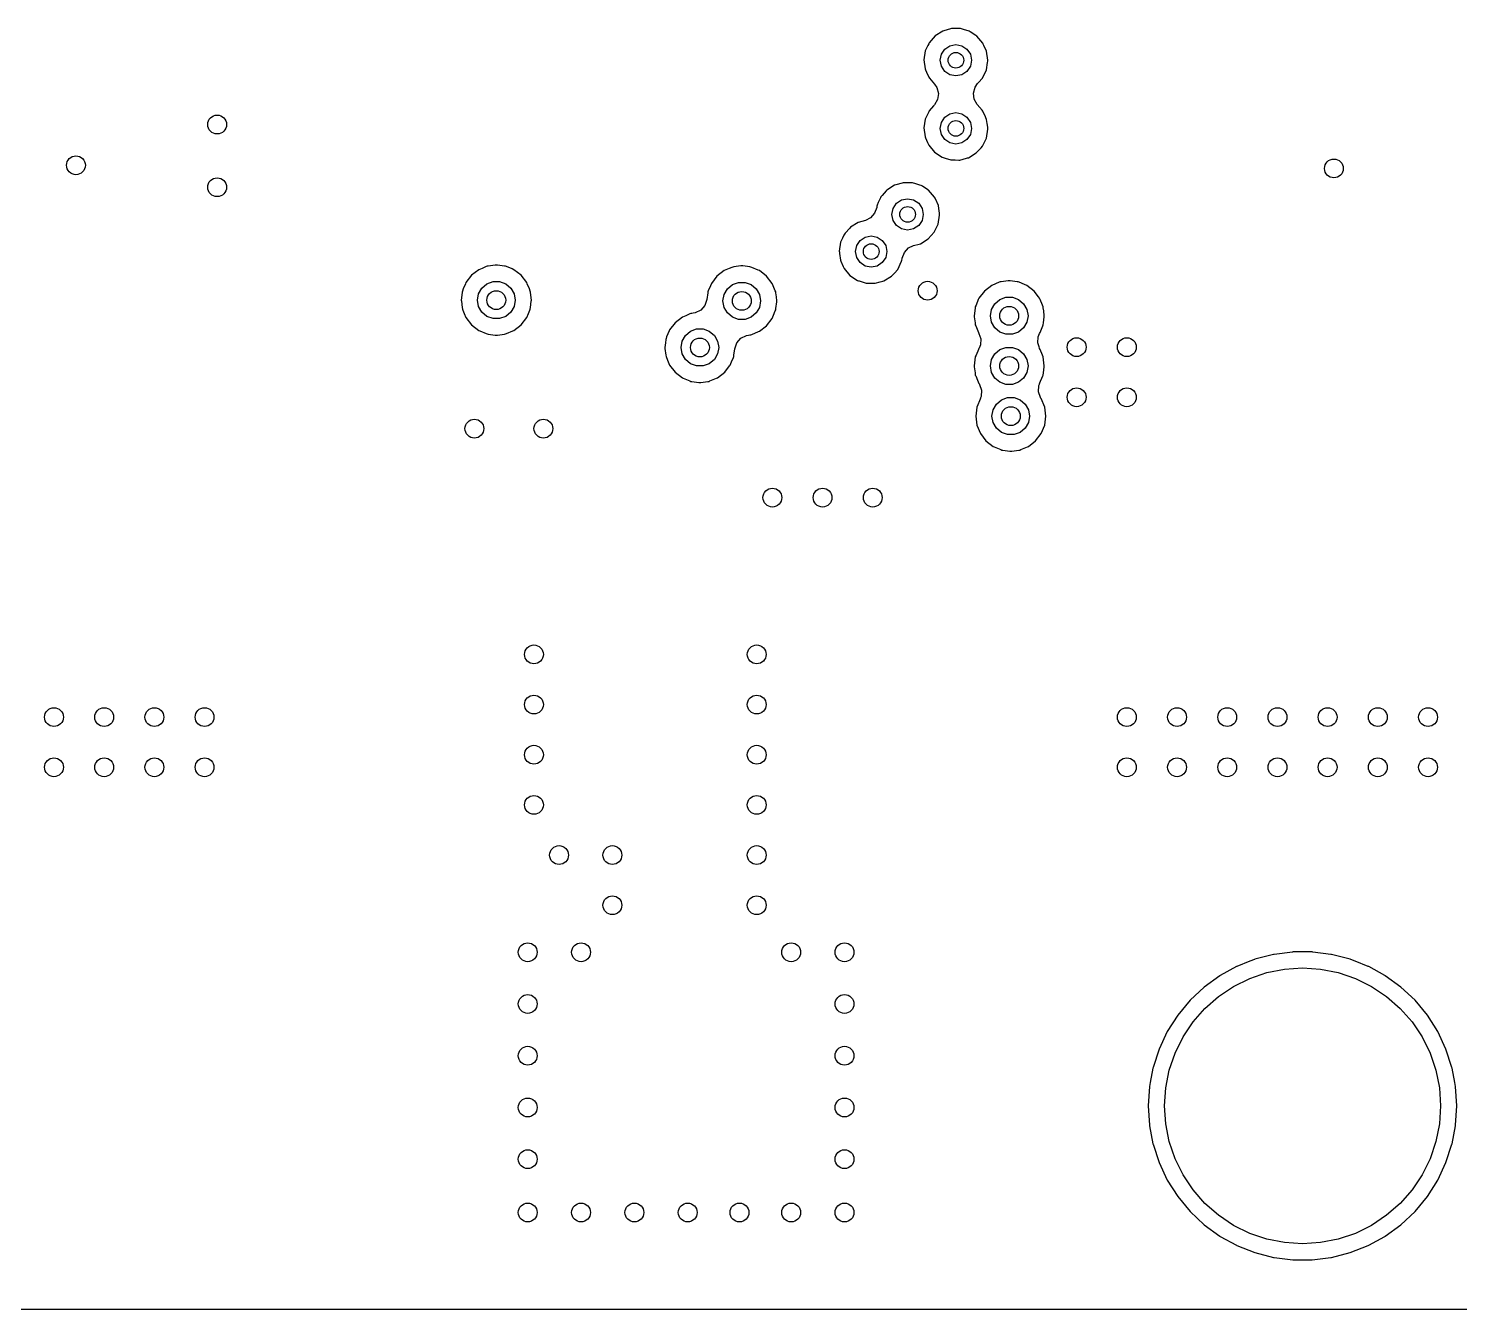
# Model space of a CAD drawing. Extents: x 0.99 to 4.24, y -7.27 to -4.02.
# Drawn here: x 2.626 to 3.524, y -7.273 to -6.469 of the extents above; entities that cross this region are included whole.
import ezdxf

# ---------------------------------------------------------------- set-up
doc = ezdxf.new("R2010")
doc.units = 0
doc.header["$MEASUREMENT"] = 0
doc.layers.add('BLACK', color=7, linetype='CONTINUOUS')

msp = doc.modelspace()

# ---------------------------------------------------------------- linework, layer by layer
at = {"layer": 'BLACK', "linetype": 'CONTINUOUS'}
for p, q in [((3.19948, -6.47086), (3.19467, -6.47389)), ((3.20017, -6.47066), (3.19948, -6.47086)), ((3.20427, -6.46949), (3.20017, -6.47066)), ((3.20017, -6.47066), (3.20017, -6.47066)), ((3.20495, -6.46929), (3.20427, -6.46949)), ((3.20427, -6.46949), (3.20427, -6.46949)), ((3.20566, -6.4693), (3.20495, -6.46929)), ((3.20717, -6.46931), (3.20566, -6.4693)), ((3.21064, -6.46933), (3.20717, -6.46931)), ((3.21303, -6.47004), (3.21064, -6.46933)), ((3.21541, -6.47075), (3.21303, -6.47004)), ((3.21609, -6.47096), (3.21541, -6.47075)), ((3.21541, -6.47075), (3.21541, -6.47075)), ((3.21669, -6.47134), (3.21609, -6.47096)), ((3.22027, -6.47367), (3.21669, -6.47134)), ((3.19005, -6.47997), (3.18849, -6.48331)), ((3.1906, -6.4788), (3.19005, -6.47997)), ((3.19091, -6.47816), (3.1906, -6.4788)), ((3.1906, -6.4788), (3.1906, -6.4788)), ((3.19467, -6.47389), (3.19091, -6.47816)), ((3.19858, -6.48541), (3.20072, -6.48221)), ((3.20072, -6.48221), (3.20391, -6.48008)), ((3.20391, -6.48008), (3.20768, -6.47933)), ((3.20768, -6.47933), (3.21144, -6.48008)), ((3.21144, -6.48008), (3.21464, -6.48221)), ((3.21464, -6.48221), (3.21677, -6.48541)), ((3.22087, -6.47405), (3.22027, -6.47367)), ((3.22027, -6.47367), (3.22027, -6.47367)), ((3.22458, -6.47836), (3.22087, -6.47405)), ((3.22488, -6.47901), (3.22458, -6.47836)), ((3.22531, -6.47997), (3.22488, -6.47901)), ((3.22488, -6.47901), (3.22488, -6.47901)), ((3.22694, -6.48354), (3.22531, -6.47997)), ((3.18849, -6.48331), (3.18761, -6.48893)), ((3.18761, -6.48893), (3.18835, -6.49457)), ((3.19783, -6.48917), (3.19858, -6.48541)), ((3.19858, -6.49294), (3.19783, -6.48917)), ((3.21677, -6.48541), (3.21752, -6.48917)), ((3.21752, -6.48917), (3.21677, -6.49294)), ((3.22679, -6.49527), (3.22757, -6.49064)), ((3.22774, -6.48917), (3.22694, -6.48354)), ((3.22757, -6.49064), (3.22774, -6.48966)), ((3.22774, -6.48966), (3.22774, -6.48917)), ((3.18835, -6.49457), (3.18864, -6.49522)), ((3.18864, -6.49522), (3.18864, -6.49522)), ((3.18864, -6.49522), (3.18927, -6.49666)), ((3.18927, -6.49666), (3.19064, -6.49978)), ((3.19064, -6.49978), (3.1911, -6.50032)), ((3.20072, -6.49613), (3.19858, -6.49294)), ((3.20391, -6.49827), (3.20072, -6.49613)), ((3.20768, -6.49902), (3.20391, -6.49827)), ((3.21144, -6.49827), (3.20768, -6.49902)), ((3.21464, -6.49613), (3.21144, -6.49827)), ((3.21677, -6.49294), (3.21464, -6.49613)), ((3.22431, -6.50039), (3.22679, -6.49527)), ((3.1911, -6.50032), (3.1911, -6.50032)), ((3.1911, -6.50032), (3.1943, -6.50413)), ((3.1943, -6.50413), (3.19418, -6.50424)), ((3.19418, -6.50424), (3.1957, -6.50627)), ((3.1957, -6.50627), (3.19667, -6.51003)), ((3.21866, -6.50977), (3.2197, -6.50602)), ((3.2197, -6.50602), (3.22121, -6.50382)), ((3.22121, -6.50382), (3.22178, -6.50319)), ((3.22178, -6.50319), (3.22431, -6.50039)), ((3.19365, -6.51779), (3.19091, -6.5209)), ((3.19419, -6.51718), (3.19365, -6.51779)), ((3.19613, -6.51388), (3.19419, -6.51718)), ((3.19667, -6.51003), (3.19613, -6.51388)), ((3.21914, -6.51362), (3.21866, -6.50977)), ((3.22105, -6.51701), (3.21914, -6.51362)), ((3.22412, -6.52057), (3.22105, -6.51701)), ((3.18849, -6.52605), (3.18761, -6.53167)), ((3.18925, -6.52444), (3.18849, -6.52605)), ((3.1906, -6.52154), (3.18925, -6.52444)), ((3.19091, -6.5209), (3.1906, -6.52154)), ((3.1906, -6.52154), (3.1906, -6.52154)), ((3.19858, -6.52815), (3.20072, -6.52496)), ((3.20072, -6.52496), (3.20391, -6.52282)), ((3.20391, -6.52282), (3.20768, -6.52207)), ((3.20768, -6.52207), (3.21144, -6.52282)), ((3.21144, -6.52282), (3.21464, -6.52496)), ((3.21464, -6.52496), (3.21677, -6.52815)), ((3.22458, -6.52111), (3.22412, -6.52057)), ((3.22412, -6.52057), (3.22412, -6.52057)), ((3.22488, -6.52175), (3.22458, -6.52111)), ((3.22576, -6.5237), (3.22488, -6.52175)), ((3.22488, -6.52175), (3.22488, -6.52175)), ((3.22694, -6.52629), (3.22576, -6.5237)), ((3.22732, -6.52894), (3.22694, -6.52629)), ((3.18761, -6.53167), (3.18835, -6.53731)), ((3.19783, -6.53192), (3.19858, -6.52815)), ((3.19858, -6.53568), (3.19783, -6.53192)), ((3.20072, -6.53888), (3.19858, -6.53568)), ((3.21677, -6.53568), (3.21464, -6.53888)), ((3.21677, -6.52815), (3.21752, -6.53192)), ((3.21752, -6.53192), (3.21677, -6.53568)), ((3.22679, -6.53802), (3.22774, -6.53241)), ((3.22764, -6.53117), (3.22732, -6.52894)), ((3.22774, -6.53192), (3.22764, -6.53117)), ((3.22774, -6.53241), (3.22774, -6.53192)), ((3.18835, -6.53731), (3.18864, -6.53796)), ((3.18864, -6.53796), (3.18864, -6.53796)), ((3.18864, -6.53796), (3.18991, -6.54085)), ((3.18991, -6.54085), (3.19064, -6.54252)), ((3.19064, -6.54252), (3.1943, -6.54688)), ((3.20391, -6.54101), (3.20072, -6.53888)), ((3.20768, -6.54176), (3.20391, -6.54101)), ((3.21144, -6.54101), (3.20768, -6.54176)), ((3.21464, -6.53888), (3.21144, -6.54101)), ((3.22124, -6.54653), (3.22349, -6.54405)), ((3.22349, -6.54405), (3.22431, -6.54314)), ((3.22431, -6.54314), (3.22679, -6.53802)), ((3.1943, -6.54688), (3.19904, -6.55003)), ((3.19904, -6.55003), (3.19972, -6.55024)), ((3.19972, -6.55024), (3.19972, -6.55024)), ((3.19972, -6.55024), (3.20095, -6.55063)), ((3.20095, -6.55063), (3.20447, -6.55173)), ((3.20447, -6.55173), (3.20717, -6.55178)), ((3.20717, -6.55178), (3.20945, -6.55182)), ((3.20945, -6.55182), (3.20945, -6.55182)), ((3.20945, -6.55182), (3.21016, -6.55183)), ((3.21016, -6.55183), (3.21423, -6.55072)), ((3.21423, -6.55072), (3.21496, -6.55052)), ((3.21496, -6.55052), (3.21565, -6.55033)), ((3.21496, -6.55052), (3.21496, -6.55052)), ((3.21565, -6.55033), (3.22049, -6.54736)), ((3.22049, -6.54736), (3.22124, -6.54653)), ((3.16392, -6.57118), (3.16144, -6.574)), ((3.16439, -6.57065), (3.16392, -6.57118)), ((3.16921, -6.56761), (3.16439, -6.57065)), ((3.16989, -6.56742), (3.16921, -6.56761)), ((3.17399, -6.56625), (3.16989, -6.56742)), ((3.16989, -6.56742), (3.16989, -6.56742)), ((3.17468, -6.56605), (3.17399, -6.56625)), ((3.17399, -6.56625), (3.17399, -6.56625)), ((3.17539, -6.56605), (3.17468, -6.56605)), ((3.1769, -6.56606), (3.17539, -6.56605)), ((3.18037, -6.56609), (3.1769, -6.56606)), ((3.18264, -6.56676), (3.18037, -6.56609)), ((3.18514, -6.56751), (3.18264, -6.56676)), ((3.18582, -6.56772), (3.18514, -6.56751)), ((3.18514, -6.56751), (3.18514, -6.56751)), ((3.18671, -6.5683), (3.18582, -6.56772)), ((3.19, -6.57042), (3.18671, -6.5683)), ((3.19059, -6.57081), (3.19, -6.57042)), ((3.19, -6.57042), (3.19, -6.57042)), ((3.19431, -6.57512), (3.19059, -6.57081)), ((3.1581, -6.58077), (3.15797, -6.58162)), ((3.15821, -6.58006), (3.1581, -6.58077)), ((3.15898, -6.57842), (3.15821, -6.58006)), ((3.16033, -6.57556), (3.15898, -6.57842)), ((3.16063, -6.57491), (3.16033, -6.57556)), ((3.16033, -6.57556), (3.16033, -6.57556)), ((3.16144, -6.574), (3.16063, -6.57491)), ((3.16831, -6.58216), (3.17044, -6.57897)), ((3.17044, -6.57897), (3.17363, -6.57684)), ((3.17363, -6.57684), (3.1774, -6.57609)), ((3.1774, -6.57609), (3.18117, -6.57684)), ((3.18117, -6.57684), (3.18436, -6.57897)), ((3.18436, -6.57897), (3.18649, -6.58216)), ((3.1946, -6.57577), (3.19431, -6.57512)), ((3.19481, -6.57624), (3.1946, -6.57577)), ((3.1946, -6.57577), (3.1946, -6.57577)), ((3.19666, -6.5803), (3.19481, -6.57624)), ((3.19695, -6.5823), (3.19666, -6.5803)), ((3.15086, -6.58967), (3.14633, -6.59096)), ((3.154, -6.58813), (3.15086, -6.58967)), ((3.15663, -6.58527), (3.154, -6.58813)), ((3.15797, -6.58162), (3.15663, -6.58527)), ((3.16756, -6.58593), (3.16831, -6.58216)), ((3.16831, -6.5897), (3.16756, -6.58593)), ((3.17044, -6.59289), (3.16831, -6.5897)), ((3.18649, -6.5897), (3.18436, -6.59289)), ((3.18649, -6.58216), (3.18724, -6.58593)), ((3.18724, -6.58593), (3.18649, -6.5897)), ((3.19652, -6.59203), (3.19746, -6.58642)), ((3.19737, -6.58527), (3.19695, -6.5823)), ((3.19747, -6.58593), (3.19737, -6.58527)), ((3.19746, -6.58642), (3.19747, -6.58593)), ((3.13745, -6.59891), (3.13654, -6.60084)), ((3.13776, -6.59826), (3.13745, -6.5989)), ((3.13745, -6.5989), (3.13745, -6.59891)), ((3.13825, -6.5977), (3.13776, -6.59826)), ((3.14105, -6.59453), (3.13825, -6.5977)), ((3.14152, -6.594), (3.14105, -6.59453)), ((3.14633, -6.59096), (3.14152, -6.594)), ((3.17363, -6.59502), (3.17044, -6.59289)), ((3.1774, -6.59577), (3.17363, -6.59502)), ((3.18117, -6.59502), (3.1774, -6.59577)), ((3.18436, -6.59289), (3.18117, -6.59502)), ((3.19022, -6.60137), (3.19404, -6.59715)), ((3.19404, -6.59715), (3.19652, -6.59203)), ((3.13534, -6.60341), (3.13446, -6.60903)), ((3.13654, -6.60084), (3.13534, -6.60341)), ((3.14469, -6.60928), (3.14543, -6.60551)), ((3.14543, -6.60551), (3.14757, -6.60232)), ((3.14757, -6.60232), (3.15076, -6.60019)), ((3.15076, -6.60019), (3.15453, -6.59944)), ((3.15453, -6.59944), (3.15829, -6.60019)), ((3.15829, -6.60019), (3.16149, -6.60232)), ((3.16149, -6.60232), (3.16362, -6.60551)), ((3.16362, -6.60551), (3.16437, -6.60928)), ((3.17535, -6.60982), (3.17801, -6.60699)), ((3.17801, -6.60699), (3.18117, -6.60549)), ((3.18117, -6.60549), (3.18468, -6.60453)), ((3.18468, -6.60453), (3.18537, -6.60435)), ((3.18468, -6.60453), (3.18468, -6.60453)), ((3.18537, -6.60435), (3.19022, -6.60137)), ((3.13446, -6.60903), (3.13455, -6.60974)), ((3.13455, -6.60974), (3.13455, -6.60974)), ((3.13455, -6.60974), (3.13465, -6.61046)), ((3.13465, -6.61046), (3.1352, -6.61468)), ((3.1352, -6.61468), (3.13549, -6.61533)), ((3.13549, -6.61533), (3.13549, -6.61533)), ((3.13549, -6.61533), (3.13698, -6.61873)), ((3.14543, -6.61305), (3.14469, -6.60928)), ((3.14757, -6.61624), (3.14543, -6.61305)), ((3.15076, -6.61837), (3.14757, -6.61624)), ((3.16149, -6.61624), (3.15829, -6.61837)), ((3.16362, -6.61305), (3.16149, -6.61624)), ((3.16437, -6.60928), (3.16362, -6.61305)), ((3.17116, -6.6205), (3.17364, -6.61538)), ((3.17364, -6.61538), (3.17376, -6.61468)), ((3.17376, -6.61468), (3.17389, -6.61393)), ((3.17376, -6.61468), (3.17376, -6.61468)), ((3.17389, -6.61393), (3.17397, -6.61345)), ((3.17397, -6.61345), (3.17535, -6.60982)), ((2.90372, -6.62419), (2.90022, -6.62875)), ((2.90828, -6.62069), (2.90372, -6.62419)), ((2.91036, -6.61983), (2.90828, -6.62069)), ((2.91299, -6.61874), (2.91036, -6.61983)), ((2.91359, -6.61849), (2.91299, -6.61874)), ((2.91299, -6.61874), (2.91299, -6.61874)), ((2.91424, -6.61841), (2.91359, -6.61849)), ((2.91864, -6.61783), (2.91424, -6.61841)), ((2.91424, -6.61841), (2.91424, -6.61841)), ((2.91929, -6.61774), (2.91864, -6.61783)), ((2.91994, -6.61783), (2.91929, -6.61774)), ((2.92434, -6.61841), (2.91994, -6.61783)), ((2.92499, -6.61849), (2.92434, -6.61841)), ((2.92434, -6.61841), (2.92434, -6.61841)), ((2.92559, -6.61874), (2.92499, -6.61849)), ((2.92915, -6.62022), (2.92559, -6.61874)), ((2.92559, -6.61874), (2.92559, -6.61874)), ((2.9303, -6.62069), (2.92915, -6.62022)), ((2.93486, -6.62419), (2.9303, -6.62069)), ((2.93836, -6.62875), (2.93486, -6.62419)), ((3.05776, -6.62469), (3.05426, -6.62925)), ((3.06232, -6.62119), (3.05776, -6.62469)), ((3.0653, -6.61995), (3.06232, -6.62119)), ((3.06702, -6.61924), (3.0653, -6.61995)), ((3.06763, -6.61899), (3.06702, -6.61924)), ((3.06702, -6.61924), (3.06702, -6.61924)), ((3.06827, -6.6189), (3.06763, -6.61899)), ((3.06828, -6.6189), (3.06827, -6.6189)), ((3.07268, -6.61832), (3.06828, -6.6189)), ((3.07333, -6.61824), (3.07268, -6.61832)), ((3.07397, -6.61832), (3.07333, -6.61824)), ((3.07838, -6.6189), (3.07397, -6.61832)), ((3.07903, -6.61899), (3.07838, -6.6189)), ((3.07838, -6.6189), (3.07838, -6.6189)), ((3.07963, -6.61924), (3.07903, -6.61899)), ((3.08361, -6.62089), (3.07963, -6.61924)), ((3.07963, -6.61924), (3.07963, -6.61924)), ((3.08434, -6.62119), (3.08361, -6.62089)), ((3.0889, -6.62469), (3.08434, -6.62119)), ((3.0924, -6.62925), (3.0889, -6.62469)), ((3.13698, -6.61873), (3.13749, -6.61988)), ((3.13749, -6.61988), (3.14115, -6.62424)), ((3.14115, -6.62424), (3.14589, -6.62739)), ((3.15453, -6.61912), (3.15076, -6.61837)), ((3.15829, -6.61837), (3.15453, -6.61912)), ((3.1625, -6.6277), (3.16735, -6.62472)), ((3.16735, -6.62472), (3.16785, -6.62417)), ((3.16785, -6.62417), (3.16913, -6.62274)), ((3.16913, -6.62274), (3.17116, -6.6205)), ((2.89794, -6.63471), (2.89745, -6.63838)), ((2.89802, -6.63406), (2.89794, -6.63471)), ((2.89794, -6.63471), (2.89794, -6.63471)), ((2.89856, -6.63278), (2.89802, -6.63406)), ((2.89987, -6.62961), (2.89856, -6.63278)), ((2.90022, -6.62875), (2.89987, -6.62961)), ((2.90819, -6.63572), (2.91024, -6.63217)), ((2.91024, -6.63217), (2.91339, -6.62954)), ((2.91339, -6.62954), (2.91724, -6.62813)), ((2.91724, -6.62813), (2.92134, -6.62813)), ((2.92134, -6.62813), (2.9252, -6.62954)), ((2.9252, -6.62954), (2.92834, -6.63217)), ((2.92834, -6.63217), (2.93039, -6.63572)), ((2.93872, -6.62961), (2.93836, -6.62875)), ((2.94003, -6.63278), (2.93872, -6.62961)), ((2.94056, -6.63406), (2.94003, -6.63278)), ((2.94065, -6.63471), (2.94056, -6.63406)), ((2.94113, -6.63838), (2.94065, -6.63471)), ((2.94065, -6.63471), (2.94065, -6.63471)), ((3.05206, -6.63456), (3.05197, -6.6352)), ((3.05233, -6.6339), (3.05206, -6.63456)), ((3.0536, -6.63083), (3.05233, -6.6339)), ((3.05426, -6.62925), (3.0536, -6.63083)), ((3.06223, -6.63622), (3.06428, -6.63266)), ((3.06428, -6.63266), (3.06742, -6.63003)), ((3.06742, -6.63003), (3.07128, -6.62862)), ((3.07128, -6.62862), (3.07538, -6.62862)), ((3.07538, -6.62862), (3.07923, -6.63003)), ((3.07923, -6.63003), (3.08237, -6.63266)), ((3.08237, -6.63266), (3.08443, -6.63622)), ((3.09305, -6.63083), (3.0924, -6.62925)), ((3.09432, -6.6339), (3.09305, -6.63083)), ((3.0946, -6.63456), (3.09432, -6.6339)), ((3.09468, -6.6352), (3.0946, -6.63456)), ((3.14589, -6.62739), (3.14657, -6.6276)), ((3.14657, -6.6276), (3.14657, -6.6276)), ((3.14657, -6.6276), (3.14702, -6.62774)), ((3.14702, -6.62774), (3.15132, -6.62909)), ((3.15132, -6.62909), (3.15402, -6.62914)), ((3.15402, -6.62914), (3.1563, -6.62918)), ((3.1563, -6.62918), (3.1563, -6.62918)), ((3.1563, -6.62918), (3.15701, -6.62919)), ((3.15701, -6.62919), (3.16014, -6.62834)), ((3.16014, -6.62834), (3.16181, -6.62788)), ((3.16181, -6.62788), (3.1625, -6.6277)), ((3.16181, -6.62788), (3.16181, -6.62788)), ((3.22557, -6.63404), (3.22207, -6.6386)), ((3.23013, -6.63054), (3.22557, -6.63404)), ((3.23257, -6.62953), (3.23013, -6.63054)), ((3.23484, -6.62859), (3.23257, -6.62953)), ((3.23544, -6.62834), (3.23484, -6.62859)), ((3.23484, -6.62859), (3.23484, -6.62859)), ((3.23609, -6.62825), (3.23544, -6.62834)), ((3.24049, -6.62767), (3.23609, -6.62825)), ((3.23609, -6.62825), (3.23609, -6.62825)), ((3.24114, -6.62759), (3.24049, -6.62767)), ((3.24179, -6.62767), (3.24114, -6.62759)), ((3.24619, -6.62825), (3.24179, -6.62767)), ((3.24684, -6.62834), (3.24619, -6.62825)), ((3.24619, -6.62825), (3.24619, -6.62825)), ((3.24744, -6.62859), (3.24684, -6.62834)), ((3.25067, -6.62992), (3.24744, -6.62859)), ((3.24744, -6.62859), (3.24744, -6.62859)), ((3.25215, -6.63054), (3.25067, -6.62992)), ((3.25671, -6.63404), (3.25215, -6.63054)), ((3.2596, -6.6378), (3.25671, -6.63404)), ((2.89745, -6.63838), (2.89727, -6.63976)), ((2.89727, -6.63976), (2.89736, -6.64041)), ((2.89736, -6.64041), (2.89787, -6.64432)), ((2.90748, -6.63976), (2.90819, -6.63572)), ((2.90819, -6.6438), (2.90748, -6.63976)), ((2.91024, -6.64736), (2.90819, -6.6438)), ((2.93039, -6.6438), (2.92834, -6.64736)), ((2.93039, -6.63572), (2.9311, -6.63976)), ((2.9311, -6.63976), (2.93039, -6.6438)), ((2.94071, -6.64432), (2.94123, -6.64041)), ((2.94131, -6.63976), (2.94113, -6.63838)), ((2.94123, -6.64041), (2.94131, -6.63976)), ((3.05016, -6.64313), (3.0476, -6.64605)), ((3.05141, -6.63945), (3.05016, -6.64313)), ((3.05197, -6.6352), (3.05141, -6.63945)), ((3.05197, -6.6352), (3.05197, -6.6352)), ((3.06152, -6.64026), (3.06223, -6.63622)), ((3.06223, -6.6443), (3.06152, -6.64026)), ((3.08443, -6.63622), (3.08514, -6.64026)), ((3.08514, -6.64026), (3.08443, -6.6443)), ((3.09502, -6.6378), (3.09468, -6.6352)), ((3.09468, -6.6352), (3.09468, -6.6352)), ((3.09472, -6.64499), (3.09526, -6.6409)), ((3.09535, -6.64026), (3.09502, -6.6378)), ((3.09526, -6.6409), (3.09535, -6.64026)), ((3.22031, -6.64285), (3.21987, -6.64391)), ((3.22172, -6.63945), (3.22031, -6.64285)), ((3.22207, -6.6386), (3.22172, -6.63945)), ((3.23004, -6.64557), (3.23209, -6.64201)), ((3.23209, -6.64201), (3.23524, -6.63938)), ((3.23524, -6.63938), (3.23909, -6.63797)), ((3.23909, -6.63797), (3.24319, -6.63797)), ((3.24319, -6.63797), (3.24705, -6.63938)), ((3.24705, -6.63938), (3.25019, -6.64201)), ((3.25019, -6.64201), (3.25224, -6.64557)), ((3.26021, -6.6386), (3.2596, -6.6378)), ((3.26056, -6.63945), (3.26021, -6.6386)), ((3.26197, -6.64285), (3.26056, -6.63945)), ((3.26241, -6.64391), (3.26197, -6.64285)), ((2.89787, -6.64432), (2.89802, -6.64546)), ((2.89802, -6.64546), (2.89827, -6.64607)), ((2.89827, -6.64607), (2.89827, -6.64607)), ((2.89827, -6.64607), (2.89913, -6.64813)), ((2.89913, -6.64813), (2.90022, -6.65077)), ((2.90022, -6.65077), (2.90372, -6.65533)), ((2.91339, -6.64999), (2.91024, -6.64736)), ((2.91724, -6.6514), (2.91339, -6.64999)), ((2.92134, -6.6514), (2.91724, -6.6514)), ((2.9252, -6.64999), (2.92134, -6.6514)), ((2.92834, -6.64736), (2.9252, -6.64999)), ((2.93486, -6.65533), (2.93836, -6.65077)), ((2.93836, -6.65077), (2.93945, -6.64813)), ((2.93945, -6.64813), (2.94031, -6.64607)), ((2.94031, -6.64607), (2.94056, -6.64546)), ((2.94031, -6.64607), (2.94031, -6.64607)), ((2.94056, -6.64546), (2.94071, -6.64432)), ((3.03604, -6.65042), (3.03148, -6.65392)), ((3.03818, -6.64953), (3.03604, -6.65042)), ((3.04074, -6.64847), (3.03818, -6.64953)), ((3.04075, -6.64847), (3.04074, -6.64847)), ((3.04135, -6.64822), (3.04075, -6.64847)), ((3.042, -6.64813), (3.04135, -6.64822)), ((3.04284, -6.64802), (3.042, -6.64813)), ((3.042, -6.64813), (3.042, -6.64813)), ((3.04412, -6.64777), (3.04284, -6.64802)), ((3.0476, -6.64605), (3.04412, -6.64777)), ((3.06428, -6.64785), (3.06223, -6.6443)), ((3.06742, -6.65048), (3.06428, -6.64785)), ((3.07128, -6.65189), (3.06742, -6.65048)), ((3.07538, -6.65189), (3.07128, -6.65189)), ((3.07923, -6.65048), (3.07538, -6.65189)), ((3.08237, -6.64785), (3.07923, -6.65048)), ((3.08443, -6.6443), (3.08237, -6.64785)), ((3.0889, -6.65583), (3.0924, -6.65127)), ((3.0924, -6.65127), (3.09327, -6.64914)), ((3.09327, -6.64914), (3.09435, -6.64656)), ((3.09435, -6.64656), (3.0946, -6.64595)), ((3.09435, -6.64656), (3.09435, -6.64656)), ((3.0946, -6.64595), (3.09472, -6.64499)), ((3.21952, -6.64658), (3.21912, -6.64961)), ((3.21912, -6.64961), (3.21921, -6.65025)), ((3.21921, -6.65025), (3.21971, -6.65404)), ((3.21979, -6.64455), (3.21952, -6.64658)), ((3.21987, -6.64391), (3.21979, -6.64455)), ((3.21979, -6.64455), (3.21979, -6.64455)), ((3.22933, -6.64961), (3.23004, -6.64557)), ((3.23004, -6.65365), (3.22933, -6.64961)), ((3.25224, -6.64557), (3.25295, -6.64961)), ((3.25295, -6.64961), (3.25224, -6.65365)), ((3.2625, -6.64455), (3.26241, -6.64391)), ((3.26276, -6.64658), (3.2625, -6.64455)), ((3.2625, -6.64455), (3.2625, -6.64455)), ((3.26258, -6.65404), (3.26308, -6.65025)), ((3.26316, -6.64961), (3.26276, -6.64658)), ((3.26308, -6.65025), (3.26316, -6.64961)), ((2.90372, -6.65533), (2.90828, -6.65883)), ((2.90828, -6.65883), (2.90889, -6.65908)), ((2.90889, -6.65908), (2.91299, -6.66078)), ((2.91299, -6.66078), (2.91299, -6.66078)), ((2.91299, -6.66078), (2.91359, -6.66103)), ((2.91359, -6.66103), (2.91424, -6.66112)), ((2.91424, -6.66112), (2.91424, -6.66112)), ((2.91424, -6.66112), (2.91864, -6.6617)), ((2.91864, -6.6617), (2.91929, -6.66178)), ((2.91929, -6.66178), (2.91994, -6.6617)), ((2.91994, -6.6617), (2.92434, -6.66112)), ((2.92434, -6.66112), (2.92499, -6.66103)), ((2.92434, -6.66112), (2.92434, -6.66112)), ((2.92499, -6.66103), (2.92559, -6.66078)), ((2.92559, -6.66078), (2.9297, -6.65908)), ((2.92559, -6.66078), (2.92559, -6.66078)), ((2.9297, -6.65908), (2.9303, -6.65883)), ((2.9303, -6.65883), (2.93486, -6.65533)), ((3.02773, -6.65908), (3.02615, -6.6629)), ((3.02798, -6.65848), (3.02773, -6.65908)), ((3.03148, -6.65392), (3.02798, -6.65848)), ((3.038, -6.6619), (3.04114, -6.65926)), ((3.04114, -6.65926), (3.045, -6.65786)), ((3.045, -6.65786), (3.0491, -6.65786)), ((3.0491, -6.65786), (3.05295, -6.65926)), ((3.05295, -6.65926), (3.0561, -6.6619)), ((3.07626, -6.66198), (3.07754, -6.66172)), ((3.07754, -6.66172), (3.07838, -6.66161)), ((3.07838, -6.66161), (3.07903, -6.66152)), ((3.07838, -6.66161), (3.07838, -6.66161)), ((3.07903, -6.66152), (3.07963, -6.66127)), ((3.07963, -6.66127), (3.08373, -6.65957)), ((3.07963, -6.66127), (3.07963, -6.66127)), ((3.08373, -6.65957), (3.08434, -6.65932)), ((3.08434, -6.65932), (3.0889, -6.65583)), ((3.21971, -6.65404), (3.21987, -6.65531)), ((3.21987, -6.65531), (3.22012, -6.65591)), ((3.22012, -6.65591), (3.22012, -6.65591)), ((3.22012, -6.65591), (3.22182, -6.66)), ((3.22182, -6.66), (3.22207, -6.66062)), ((3.22207, -6.66062), (3.22215, -6.66071)), ((3.22215, -6.66071), (3.22328, -6.66405)), ((3.23209, -6.6572), (3.23004, -6.65365)), ((3.23524, -6.65983), (3.23209, -6.6572)), ((3.23909, -6.66124), (3.23524, -6.65983)), ((3.24319, -6.66124), (3.23909, -6.66124)), ((3.24705, -6.65983), (3.24319, -6.66124)), ((3.25019, -6.6572), (3.24705, -6.65983)), ((3.25224, -6.65365), (3.25019, -6.6572)), ((3.25926, -6.66278), (3.26008, -6.66078)), ((3.26008, -6.66078), (3.26021, -6.66062)), ((3.26021, -6.66062), (3.26047, -6.66)), ((3.26047, -6.66), (3.26216, -6.65591)), ((3.26216, -6.65591), (3.26241, -6.65531)), ((3.26216, -6.65591), (3.26216, -6.65591)), ((3.26241, -6.65531), (3.26258, -6.65404)), ((3.02542, -6.66651), (3.02503, -6.66949)), ((3.02503, -6.66949), (3.02511, -6.67014)), ((3.02511, -6.67014), (3.02566, -6.6743)), ((3.02569, -6.66444), (3.02542, -6.66651)), ((3.02578, -6.66379), (3.02569, -6.66444)), ((3.02569, -6.66444), (3.02569, -6.66444)), ((3.02615, -6.6629), (3.02578, -6.66379)), ((3.03524, -6.66949), (3.03595, -6.66545)), ((3.03595, -6.67353), (3.03524, -6.66949)), ((3.03595, -6.66545), (3.038, -6.6619)), ((3.0561, -6.6619), (3.05815, -6.66545)), ((3.05815, -6.66545), (3.05886, -6.66949)), ((3.05886, -6.66949), (3.05815, -6.67353)), ((3.06843, -6.6743), (3.06896, -6.6703)), ((3.06896, -6.6703), (3.07021, -6.66662)), ((3.07021, -6.66662), (3.07277, -6.66369)), ((3.07277, -6.66369), (3.07626, -6.66198)), ((3.22182, -6.6707), (3.22033, -6.6743)), ((3.22207, -6.67009), (3.22182, -6.6707)), ((3.22182, -6.6707), (3.22182, -6.6707)), ((3.2222, -6.66993), (3.22207, -6.67009)), ((3.22303, -6.66793), (3.2222, -6.66993)), ((3.22328, -6.66405), (3.22303, -6.66793)), ((3.23524, -6.67087), (3.23909, -6.66947)), ((3.23909, -6.66947), (3.24319, -6.66947)), ((3.24319, -6.66947), (3.24705, -6.67087)), ((3.259, -6.66665), (3.25926, -6.66278)), ((3.25983, -6.66909), (3.259, -6.66665)), ((3.26014, -6.67), (3.25983, -6.66909)), ((3.26021, -6.67009), (3.26014, -6.67)), ((3.26046, -6.6707), (3.26021, -6.67009)), ((3.26195, -6.6743), (3.26046, -6.6707)), ((3.26046, -6.6707), (3.26046, -6.6707)), ((3.02566, -6.6743), (3.02578, -6.67519)), ((3.02578, -6.67519), (3.02603, -6.67579)), ((3.02603, -6.67579), (3.02603, -6.67579)), ((3.02603, -6.67579), (3.02717, -6.67855)), ((3.02717, -6.67855), (3.02798, -6.6805)), ((3.038, -6.67708), (3.03595, -6.67353)), ((3.04114, -6.67972), (3.038, -6.67708)), ((3.045, -6.68112), (3.04114, -6.67972)), ((3.05295, -6.67972), (3.0491, -6.68112)), ((3.0561, -6.67708), (3.05295, -6.67972)), ((3.05815, -6.67353), (3.0561, -6.67708)), ((3.06612, -6.6805), (3.06692, -6.67855)), ((3.06692, -6.67855), (3.06807, -6.67579)), ((3.06807, -6.67579), (3.06832, -6.67519)), ((3.06807, -6.67579), (3.06807, -6.67579)), ((3.06832, -6.67519), (3.06843, -6.6743)), ((3.21987, -6.6754), (3.21912, -6.6811)), ((3.22033, -6.6743), (3.21987, -6.6754)), ((3.22933, -6.6811), (3.23004, -6.67706)), ((3.23004, -6.67706), (3.23209, -6.67351)), ((3.23209, -6.67351), (3.23524, -6.67087)), ((3.24705, -6.67087), (3.25019, -6.67351)), ((3.25019, -6.67351), (3.25224, -6.67706)), ((3.25224, -6.67706), (3.25295, -6.6811)), ((3.26241, -6.6754), (3.26195, -6.6743)), ((3.26316, -6.6811), (3.26241, -6.6754)), ((3.02798, -6.6805), (3.03148, -6.68506)), ((3.03148, -6.68506), (3.03604, -6.68856)), ((3.03604, -6.68856), (3.03664, -6.68881)), ((3.0491, -6.68112), (3.045, -6.68112)), ((3.05745, -6.68881), (3.05806, -6.68856)), ((3.05806, -6.68856), (3.06262, -6.68506)), ((3.06262, -6.68506), (3.06565, -6.6811)), ((3.06565, -6.6811), (3.06612, -6.6805)), ((3.21912, -6.6811), (3.21921, -6.68175)), ((3.21921, -6.68175), (3.2197, -6.68546)), ((3.2197, -6.68546), (3.21987, -6.6868)), ((3.21987, -6.6868), (3.22012, -6.6874)), ((3.22012, -6.6874), (3.22012, -6.6874)), ((3.22012, -6.6874), (3.22124, -6.69011)), ((3.23004, -6.68514), (3.22933, -6.6811)), ((3.23209, -6.68869), (3.23004, -6.68514)), ((3.23524, -6.69133), (3.23209, -6.68869)), ((3.25019, -6.68869), (3.24705, -6.69133)), ((3.25224, -6.68514), (3.25019, -6.68869)), ((3.25295, -6.6811), (3.25224, -6.68514)), ((3.26021, -6.69211), (3.26216, -6.6874)), ((3.26216, -6.6874), (3.26241, -6.6868)), ((3.26216, -6.6874), (3.26216, -6.6874)), ((3.26241, -6.6868), (3.26259, -6.68546)), ((3.26259, -6.68546), (3.26308, -6.68175)), ((3.26308, -6.68175), (3.26316, -6.6811)), ((3.03664, -6.68881), (3.04075, -6.69051)), ((3.04075, -6.69051), (3.04075, -6.69051)), ((3.04075, -6.69051), (3.04135, -6.69076)), ((3.04135, -6.69076), (3.042, -6.69084)), ((3.042, -6.69084), (3.042, -6.69084)), ((3.042, -6.69084), (3.0464, -6.69142)), ((3.0464, -6.69142), (3.04705, -6.69151)), ((3.04705, -6.69151), (3.04769, -6.69142)), ((3.04769, -6.69142), (3.0521, -6.69084)), ((3.0521, -6.69084), (3.05275, -6.69076)), ((3.0521, -6.69084), (3.0521, -6.69084)), ((3.05275, -6.69076), (3.05335, -6.69051)), ((3.05335, -6.69051), (3.05745, -6.68881)), ((3.05335, -6.69051), (3.05335, -6.69051)), ((3.22124, -6.69011), (3.22207, -6.69211)), ((3.22207, -6.69211), (3.22247, -6.69263)), ((3.22247, -6.69263), (3.22252, -6.69272)), ((3.22252, -6.69272), (3.22377, -6.6964)), ((3.22377, -6.6964), (3.22352, -6.70028)), ((3.23909, -6.69273), (3.23524, -6.69133)), ((3.24319, -6.69273), (3.23909, -6.69273)), ((3.24705, -6.69133), (3.24319, -6.69273)), ((3.25949, -6.6973), (3.25975, -6.69342)), ((3.26074, -6.70098), (3.25949, -6.6973)), ((3.25975, -6.69342), (3.26028, -6.69214)), ((3.26028, -6.69214), (3.26021, -6.69211)), ((3.22306, -6.70159), (3.22086, -6.7069)), ((3.22352, -6.70028), (3.22299, -6.70156)), ((3.22299, -6.70156), (3.22306, -6.70159)), ((3.23103, -6.70856), (3.23308, -6.70501)), ((3.23308, -6.70501), (3.23622, -6.70237)), ((3.23622, -6.70237), (3.24008, -6.70097)), ((3.24008, -6.70097), (3.24418, -6.70097)), ((3.24418, -6.70097), (3.24803, -6.70237)), ((3.24803, -6.70237), (3.25117, -6.70501)), ((3.25117, -6.70501), (3.25322, -6.70856)), ((3.2608, -6.70107), (3.26074, -6.70098)), ((3.2612, -6.70159), (3.2608, -6.70107)), ((3.26339, -6.7069), (3.2612, -6.70159)), ((3.22086, -6.7069), (3.22011, -6.7126)), ((3.22011, -6.7126), (3.22086, -6.7183)), ((3.23031, -6.7126), (3.23103, -6.70856)), ((3.23103, -6.71664), (3.23031, -6.7126)), ((3.25322, -6.70856), (3.25394, -6.7126)), ((3.25394, -6.7126), (3.25322, -6.71664)), ((3.26415, -6.7126), (3.26339, -6.7069)), ((3.26339, -6.7183), (3.26415, -6.7126)), ((3.22086, -6.7183), (3.22306, -6.72361)), ((3.22306, -6.72361), (3.22656, -6.72817)), ((3.23308, -6.72019), (3.23103, -6.71664)), ((3.23622, -6.72283), (3.23308, -6.72019)), ((3.24008, -6.72423), (3.23622, -6.72283)), ((3.24418, -6.72423), (3.24008, -6.72423)), ((3.24803, -6.72283), (3.24418, -6.72423)), ((3.25117, -6.72019), (3.24803, -6.72283)), ((3.25322, -6.71664), (3.25117, -6.72019)), ((3.2577, -6.72817), (3.2612, -6.72361)), ((3.2612, -6.72361), (3.26339, -6.7183)), ((3.22656, -6.72817), (3.23112, -6.73167)), ((3.23112, -6.73167), (3.23172, -6.73192)), ((3.23172, -6.73192), (3.23582, -6.73362)), ((3.23582, -6.73362), (3.23582, -6.73362)), ((3.23582, -6.73362), (3.23643, -6.73387)), ((3.24782, -6.73387), (3.24843, -6.73362)), ((3.24843, -6.73362), (3.25253, -6.73192)), ((3.24843, -6.73362), (3.24843, -6.73362)), ((3.25253, -6.73192), (3.25314, -6.73167)), ((3.25314, -6.73167), (3.2577, -6.72817)), ((3.23643, -6.73387), (3.23707, -6.73395)), ((3.23707, -6.73395), (3.23707, -6.73395)), ((3.23707, -6.73395), (3.24148, -6.73453)), ((3.24148, -6.73453), (3.24213, -6.73462)), ((3.24213, -6.73462), (3.24277, -6.73453)), ((3.24277, -6.73453), (3.24718, -6.73395)), ((3.24718, -6.73395), (3.24782, -6.73387)), ((3.24718, -6.73395), (3.24718, -6.73395)), ((3.39218, -7.05481), (3.38397, -7.05806)), ((3.39499, -7.0537), (3.39218, -7.05481)), ((3.39528, -7.05358), (3.39499, -7.0537)), ((3.39499, -7.0537), (3.39499, -7.0537)), ((3.40705, -7.05056), (3.39528, -7.05358)), ((3.40736, -7.05052), (3.40705, -7.05056)), ((3.41881, -7.04907), (3.40736, -7.05052)), ((3.40736, -7.05052), (3.40736, -7.05052)), ((3.41912, -7.04904), (3.41881, -7.04907)), ((3.43128, -7.04904), (3.41912, -7.04904)), ((3.43159, -7.04907), (3.43128, -7.04904)), ((3.44303, -7.05052), (3.43159, -7.04907)), ((3.44334, -7.05056), (3.44303, -7.05052)), ((3.44303, -7.05052), (3.44303, -7.05052)), ((3.45512, -7.05358), (3.44334, -7.05056)), ((3.45541, -7.0537), (3.45512, -7.05358)), ((3.45821, -7.05481), (3.45541, -7.0537)), ((3.45541, -7.0537), (3.45541, -7.0537)), ((3.46642, -7.05806), (3.45821, -7.05481)), ((3.37332, -7.06392), (3.36348, -7.07106)), ((3.37359, -7.06377), (3.37332, -7.06392)), ((3.3837, -7.05821), (3.37359, -7.06377)), ((3.38189, -7.07066), (3.39205, -7.06565)), ((3.38397, -7.05806), (3.3837, -7.05821)), ((3.3837, -7.05821), (3.3837, -7.05821)), ((3.39205, -7.06565), (3.40278, -7.06201)), ((3.40278, -7.06201), (3.41389, -7.0598)), ((3.41389, -7.0598), (3.4252, -7.05906)), ((3.4252, -7.05906), (3.4365, -7.0598)), ((3.4365, -7.0598), (3.44761, -7.06201)), ((3.44761, -7.06201), (3.45834, -7.06565)), ((3.45834, -7.06565), (3.4685, -7.07066)), ((3.4667, -7.05821), (3.46642, -7.05806)), ((3.4768, -7.06377), (3.4667, -7.05821)), ((3.4667, -7.05821), (3.4667, -7.05821)), ((3.47708, -7.06392), (3.4768, -7.06377)), ((3.48692, -7.07106), (3.47708, -7.06392)), ((3.36348, -7.07106), (3.35461, -7.07939)), ((3.37247, -7.07695), (3.38189, -7.07066)), ((3.4685, -7.07066), (3.47792, -7.07695)), ((3.49578, -7.07939), (3.48692, -7.07106)), ((3.35461, -7.07939), (3.34686, -7.08876)), ((3.36395, -7.08442), (3.37247, -7.07695)), ((3.47792, -7.07695), (3.48644, -7.08442)), ((3.50353, -7.08876), (3.49578, -7.07939)), ((3.34686, -7.08876), (3.34035, -7.09902)), ((3.35648, -7.09294), (3.36395, -7.08442)), ((3.48644, -7.08442), (3.49391, -7.09294)), ((3.51005, -7.09902), (3.50353, -7.08876)), ((3.34035, -7.09902), (3.33517, -7.11003)), ((3.35019, -7.10236), (3.35648, -7.09294)), ((3.49391, -7.09294), (3.50021, -7.10236)), ((3.51522, -7.11003), (3.51005, -7.09902)), ((3.33517, -7.11003), (3.33141, -7.12159)), ((3.34518, -7.11252), (3.35019, -7.10236)), ((3.50021, -7.10236), (3.50522, -7.11252)), ((3.51898, -7.12159), (3.51522, -7.11003)), ((3.34153, -7.12325), (3.34518, -7.11252)), ((3.50522, -7.11252), (3.50886, -7.12325)), ((3.33136, -7.1219), (3.32962, -7.131)), ((3.33141, -7.12159), (3.33136, -7.1219)), ((3.33136, -7.1219), (3.33136, -7.1219)), ((3.33932, -7.13436), (3.34153, -7.12325)), ((3.50886, -7.12325), (3.51107, -7.13436)), ((3.51904, -7.1219), (3.51898, -7.12159)), ((3.52078, -7.131), (3.51904, -7.1219)), ((3.51904, -7.1219), (3.51904, -7.1219)), ((3.32914, -7.13353), (3.32837, -7.14567)), ((3.32962, -7.131), (3.32914, -7.13353)), ((3.33858, -7.14567), (3.33932, -7.13436)), ((3.51107, -7.13436), (3.51181, -7.14567)), ((3.52126, -7.13353), (3.52078, -7.131)), ((3.52202, -7.14567), (3.52126, -7.13353)), ((3.32837, -7.14567), (3.32914, -7.1578)), ((3.33932, -7.15697), (3.33858, -7.14567)), ((3.51181, -7.14567), (3.51107, -7.15697)), ((3.52126, -7.1578), (3.52202, -7.14567)), ((3.32914, -7.1578), (3.32919, -7.15811)), ((3.32919, -7.15811), (3.33136, -7.16944)), ((3.34153, -7.16809), (3.33932, -7.15697)), ((3.51107, -7.15697), (3.50886, -7.16809)), ((3.51904, -7.16944), (3.5212, -7.15811)), ((3.5212, -7.15811), (3.52126, -7.1578)), ((3.33136, -7.16944), (3.33136, -7.16944)), ((3.33136, -7.16944), (3.33141, -7.16975)), ((3.33141, -7.16975), (3.33517, -7.18131)), ((3.34518, -7.17882), (3.34153, -7.16809)), ((3.50886, -7.16809), (3.50522, -7.17882)), ((3.51522, -7.18131), (3.51898, -7.16975)), ((3.51898, -7.16975), (3.51904, -7.16944)), ((3.51904, -7.16944), (3.51904, -7.16944)), ((3.33517, -7.18131), (3.34035, -7.19232)), ((3.35019, -7.18898), (3.34518, -7.17882)), ((3.50522, -7.17882), (3.50021, -7.18898)), ((3.51005, -7.19232), (3.51522, -7.18131)), ((3.35648, -7.1984), (3.35019, -7.18898)), ((3.50021, -7.18898), (3.49391, -7.1984)), ((3.34035, -7.19232), (3.34686, -7.20258)), ((3.36395, -7.20691), (3.35648, -7.1984)), ((3.49391, -7.1984), (3.48644, -7.20691)), ((3.50353, -7.20258), (3.51005, -7.19232)), ((3.34686, -7.20258), (3.35461, -7.21195)), ((3.37247, -7.21438), (3.36395, -7.20691)), ((3.48644, -7.20691), (3.47792, -7.21438)), ((3.49578, -7.21195), (3.50353, -7.20258)), ((3.35461, -7.21195), (3.36348, -7.22027)), ((3.38189, -7.22068), (3.37247, -7.21438)), ((3.47792, -7.21438), (3.4685, -7.22068)), ((3.48692, -7.22027), (3.49578, -7.21195)), ((3.36348, -7.22027), (3.37332, -7.22742)), ((3.37332, -7.22742), (3.37359, -7.22757)), ((3.39205, -7.22569), (3.38189, -7.22068)), ((3.40278, -7.22933), (3.39205, -7.22569)), ((3.45834, -7.22569), (3.44761, -7.22933)), ((3.4685, -7.22068), (3.45834, -7.22569)), ((3.4768, -7.22757), (3.47708, -7.22742)), ((3.47708, -7.22742), (3.48692, -7.22027)), ((3.37359, -7.22757), (3.3837, -7.23313)), ((3.3837, -7.23313), (3.3837, -7.23313)), ((3.3837, -7.23313), (3.38397, -7.23328)), ((3.38397, -7.23328), (3.39528, -7.23776)), ((3.41389, -7.23154), (3.40278, -7.22933)), ((3.4252, -7.23228), (3.41389, -7.23154)), ((3.4365, -7.23154), (3.4252, -7.23228)), ((3.44761, -7.22933), (3.4365, -7.23154)), ((3.45512, -7.23776), (3.46642, -7.23328)), ((3.46642, -7.23328), (3.4667, -7.23313)), ((3.4667, -7.23313), (3.4768, -7.22757)), ((3.4667, -7.23313), (3.4667, -7.23313)), ((3.39528, -7.23776), (3.40705, -7.24078)), ((3.40705, -7.24078), (3.40736, -7.24082)), ((3.40736, -7.24082), (3.40736, -7.24082)), ((3.40736, -7.24082), (3.41575, -7.24188)), ((3.41575, -7.24188), (3.41912, -7.2423)), ((3.41912, -7.2423), (3.43128, -7.2423)), ((3.43128, -7.2423), (3.43465, -7.24188)), ((3.43465, -7.24188), (3.44303, -7.24082)), ((3.44303, -7.24082), (3.44334, -7.24078)), ((3.44303, -7.24082), (3.44303, -7.24082)), ((3.44334, -7.24078), (3.45512, -7.23776)), ((3.97441, -7.27344), (1.26181, -7.27344))]:
    msp.add_line(p, q, dxfattribs=at)
at = {"layer": 'BLACK'}
for centre, radius in [((3.20768, -6.48917), 0.00492), ((2.74409, -6.52953), 0.00591), ((3.20768, -6.53192), 0.00492), ((2.65551, -6.55512), 0.00591), ((3.44488, -6.55709), 0.00591), ((2.74409, -6.5689), 0.00591), ((3.1774, -6.58593), 0.00492), ((3.15453, -6.60928), 0.00492), ((2.91929, -6.63976), 0.00591), ((3.07333, -6.64026), 0.00591), ((3.18996, -6.63386), 0.00591), ((3.24114, -6.64961), 0.00591), ((3.04705, -6.66949), 0.00591), ((3.28346, -6.66929), 0.00591), ((3.31496, -6.66929), 0.00591), ((3.24114, -6.6811), 0.00591), ((3.28346, -6.70079), 0.00591), ((3.31496, -6.70079), 0.00591), ((3.24213, -6.7126), 0.00591), ((2.90551, -6.72047), 0.00591), ((2.94882, -6.72047), 0.00591), ((3.09252, -6.76378), 0.00591), ((3.12402, -6.76378), 0.00591), ((3.15551, -6.76378), 0.00591), ((2.94291, -6.8622), 0.00591), ((3.08268, -6.8622), 0.00591), ((2.94291, -6.8937), 0.00591), ((3.08268, -6.8937), 0.00591), ((2.64173, -6.90157), 0.00591), ((2.67323, -6.90157), 0.00591), ((2.70472, -6.90157), 0.00591), ((2.73622, -6.90157), 0.00591), ((3.31496, -6.90157), 0.00591), ((3.34646, -6.90157), 0.00591), ((3.37795, -6.90157), 0.00591), ((3.40945, -6.90157), 0.00591), ((3.44094, -6.90157), 0.00591), ((3.47244, -6.90157), 0.00591), ((3.50394, -6.90157), 0.00591), ((2.94291, -6.9252), 0.00591), ((3.08268, -6.9252), 0.00591), ((2.64173, -6.93307), 0.00591), ((2.67323, -6.93307), 0.00591), ((2.70472, -6.93307), 0.00591), ((2.73622, -6.93307), 0.00591), ((3.31496, -6.93307), 0.00591), ((3.34646, -6.93307), 0.00591), ((3.37795, -6.93307), 0.00591), ((3.40945, -6.93307), 0.00591), ((3.44094, -6.93307), 0.00591), ((3.47244, -6.93307), 0.00591), ((3.50394, -6.93307), 0.00591), ((2.94291, -6.95669), 0.00591), ((3.08268, -6.95669), 0.00591), ((2.95866, -6.98819), 0.00591), ((2.99213, -6.98819), 0.00591), ((3.08268, -6.98819), 0.00591), ((2.99213, -7.01969), 0.00591), ((3.08268, -7.01969), 0.00591), ((2.93898, -7.04921), 0.00591), ((2.97244, -7.04921), 0.00591), ((3.10433, -7.04921), 0.00591), ((3.1378, -7.04921), 0.00591), ((2.93898, -7.08169), 0.00591), ((3.1378, -7.08169), 0.00591), ((2.93898, -7.11417), 0.00591), ((3.1378, -7.11417), 0.00591), ((2.93898, -7.14665), 0.00591), ((3.1378, -7.14665), 0.00591), ((2.93898, -7.17913), 0.00591), ((3.1378, -7.17913), 0.00591), ((2.93898, -7.2126), 0.00591), ((2.97244, -7.2126), 0.00591), ((3.00591, -7.2126), 0.00591), ((3.03937, -7.2126), 0.00591), ((3.07185, -7.2126), 0.00591), ((3.10433, -7.2126), 0.00591), ((3.1378, -7.2126), 0.00591)]:
    msp.add_circle(centre, radius, dxfattribs=at)

doc.saveas('drawing.dxf')
